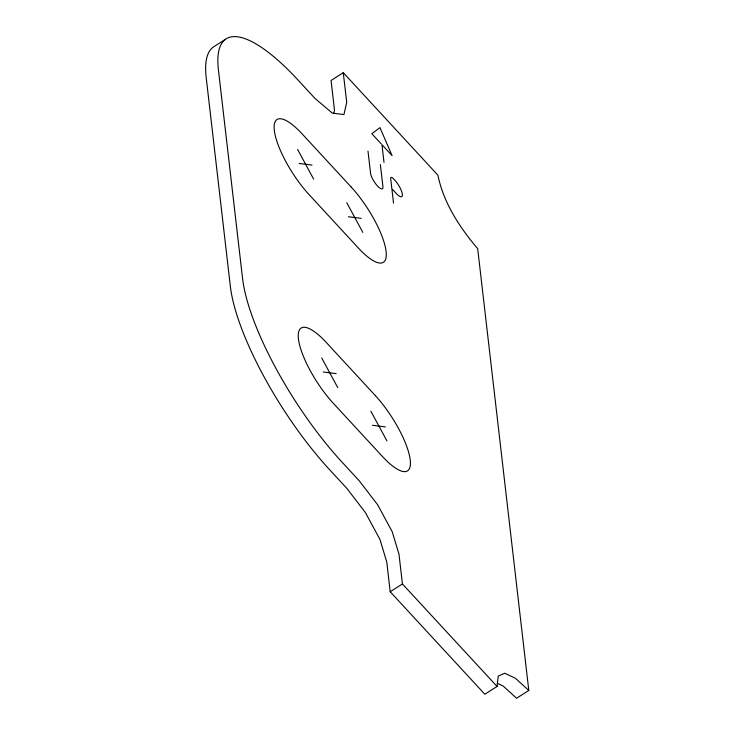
<?xml version="1.0" encoding="UTF-8"?>
<svg xmlns="http://www.w3.org/2000/svg" width="735" height="735" viewBox="0 0 735 735"><rect width="100%" height="100%" fill="white"/><g stroke="black" fill="none" stroke-linecap="round" stroke-linejoin="round"><path stroke-width="1.1" d="M225.369 39.35L213.15 47.159A151.75 44.789 57.4 0 0 206.204 77.625L230.331 286.172A151.75 44.789 57.4 0 0 329.813 469.941L346.984 488.536L365.405 512.571L379.977 539.472L386.775 562.045L390.212 591.767L484.834 694.253L497.053 686.453L498.238 676.099L504.688 673.223L515.419 678.258L528.796 690.441L516.586 698.25L503.199 686.067L497.347 683.32M333.736 113.521L334.498 110.195L331.053 80.482L343.273 72.673L437.895 175.169C443.582 202.943 459.586 227.354 477.686 248.678L528.796 690.441M390.212 591.767L402.431 583.957L398.995 554.236L392.196 531.671L377.625 504.761L359.204 480.736L342.032 462.131A151.75 44.789 57.4 0 1 242.55 278.363L218.414 69.816A151.75 44.789 57.4 0 1 297.794 79.803L314.966 98.398L332.312 113.117L343.934 114.577L346.718 102.395L343.273 72.673M299.2 163.464L312.026 165.081M348.39 216.751L361.207 218.359M323.327 372.011L336.152 373.619M372.516 425.289L385.342 426.906M381.235 143.913L371.818 133.715L379.977 127.633L392.086 155.664L381.952 144.685L384.001 162.389M392.582 189.483L396.266 193.48A11.705 3.454 57.4 0 0 402.385 194.251A11.705 3.454 57.4 0 0 394.713 180.084L393.666 178.945A5.687 1.681 57.4 0 0 390.689 178.568L393.528 203.117M402.431 583.957L497.053 686.453M346.764 202.713L362.833 232.398M297.574 149.425L313.643 179.119M370.89 411.26L386.959 440.945M321.709 357.973L337.778 387.657M380.372 164.539L382.926 186.635A10.501 3.096 57.4 0 1 377.441 185.946A10.501 3.096 57.4 0 1 370.559 173.23L367.996 151.134M351.284 187.14L302.094 133.862A53.113 15.674 57.4 0 0 274.311 130.361A53.113 15.674 57.4 0 0 309.132 194.683L358.322 247.971A53.113 15.674 57.4 0 0 386.096 251.462A53.113 15.674 57.4 0 0 351.284 187.14M375.41 395.687L326.221 342.4A53.113 15.674 57.4 0 0 298.438 338.909A53.113 15.674 57.4 0 0 333.258 403.23L382.448 456.508A53.113 15.674 57.4 0 0 410.231 460.009A53.113 15.674 57.4 0 0 375.41 395.687"/></g></svg>
